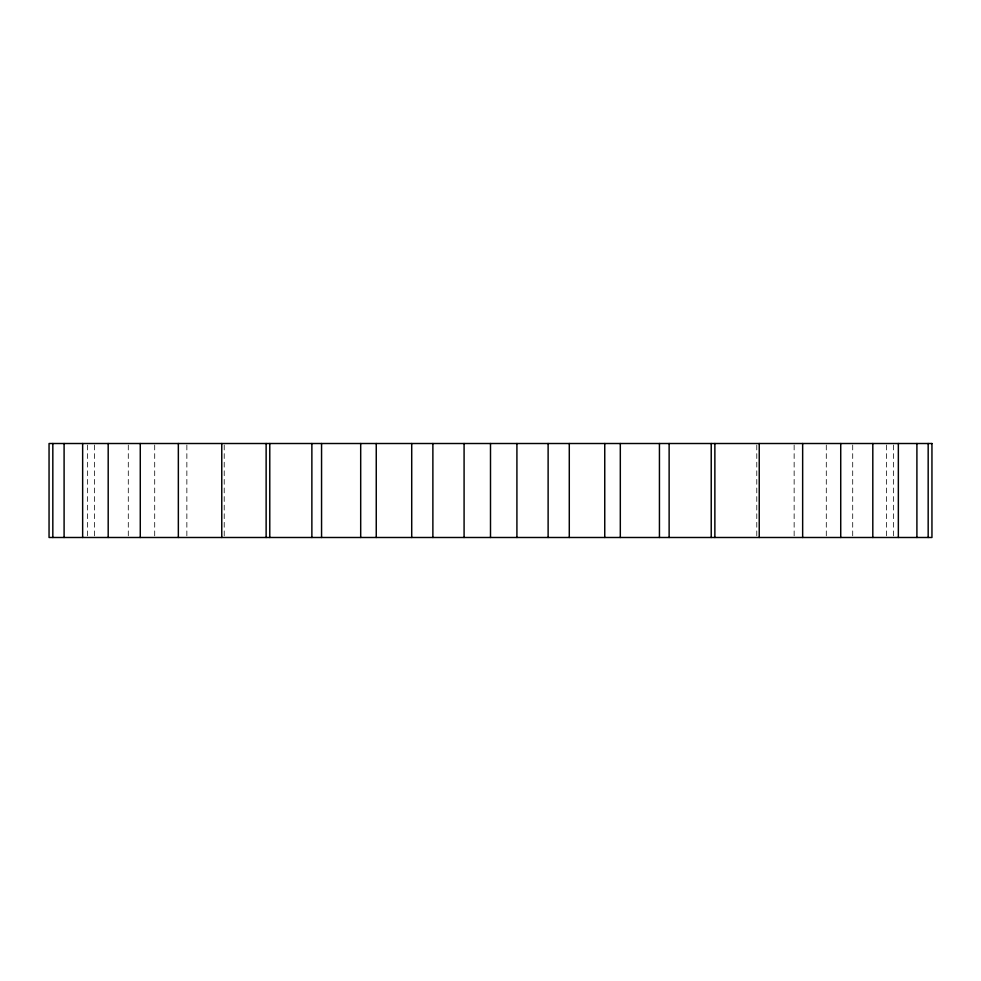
<?xml version="1.0" encoding="UTF-8"?>
<svg xmlns="http://www.w3.org/2000/svg" width="981" height="981" viewBox="0 0 981 981"><rect width="100%" height="100%" fill="white"/><g stroke="black" fill="none" stroke-linecap="round" stroke-linejoin="round"><path stroke-width="0.74" stroke-dasharray="4.91 3.68" d="M893.495 445.031L893.495 535.969M886.603 445.031L886.603 535.969M852.71 445.031L852.71 535.969M826.296 445.031L826.296 535.969M794.144 445.031L794.144 535.969M756.78 445.031L756.78 535.969M224.22 445.031L224.22 535.969M186.856 445.031L186.856 535.969M154.704 445.031L154.704 535.969M128.29 445.031L128.29 535.969M94.397 445.031L94.397 535.969M87.505 445.031L87.505 535.969"/><path stroke-width="1.47" d="M928.173 443.51L928.173 537.49M916.904 443.51L916.904 537.49M898.351 443.51L898.351 537.49M872.808 443.51L872.808 537.49M840.729 443.51L840.729 537.49M802.654 443.51L802.654 537.49M759.233 443.51L759.233 537.49M714.867 443.51L714.867 537.49M711.225 443.51L711.225 537.49M669.128 443.51L669.128 537.49M659.44 443.51L659.44 537.49M620.311 443.51L620.311 537.49M604.75 443.51L604.75 537.49M569.287 443.51L569.287 537.49M548.121 443.51L548.121 537.49M516.913 443.51L516.913 537.49M490.5 443.51L490.5 537.49M464.087 443.51L464.087 537.49M432.879 443.51L432.879 537.49M411.713 443.51L411.713 537.49M376.25 443.51L376.25 537.49M360.689 443.51L360.689 537.49M321.56 443.51L321.56 537.49M311.872 443.51L311.872 537.49M269.775 443.51L269.775 537.49M266.133 443.51L266.133 537.49M221.767 443.51L221.767 537.49M178.346 443.51L178.346 537.49M140.271 443.51L140.271 537.49M108.192 443.51L108.192 537.49M82.649 443.51L82.649 537.49M64.096 443.51L64.096 537.49M52.827 443.51L52.827 537.49M931.95 443.51L49.05 443.51L49.05 537.49L931.95 537.49L931.95 443.51"/></g></svg>
